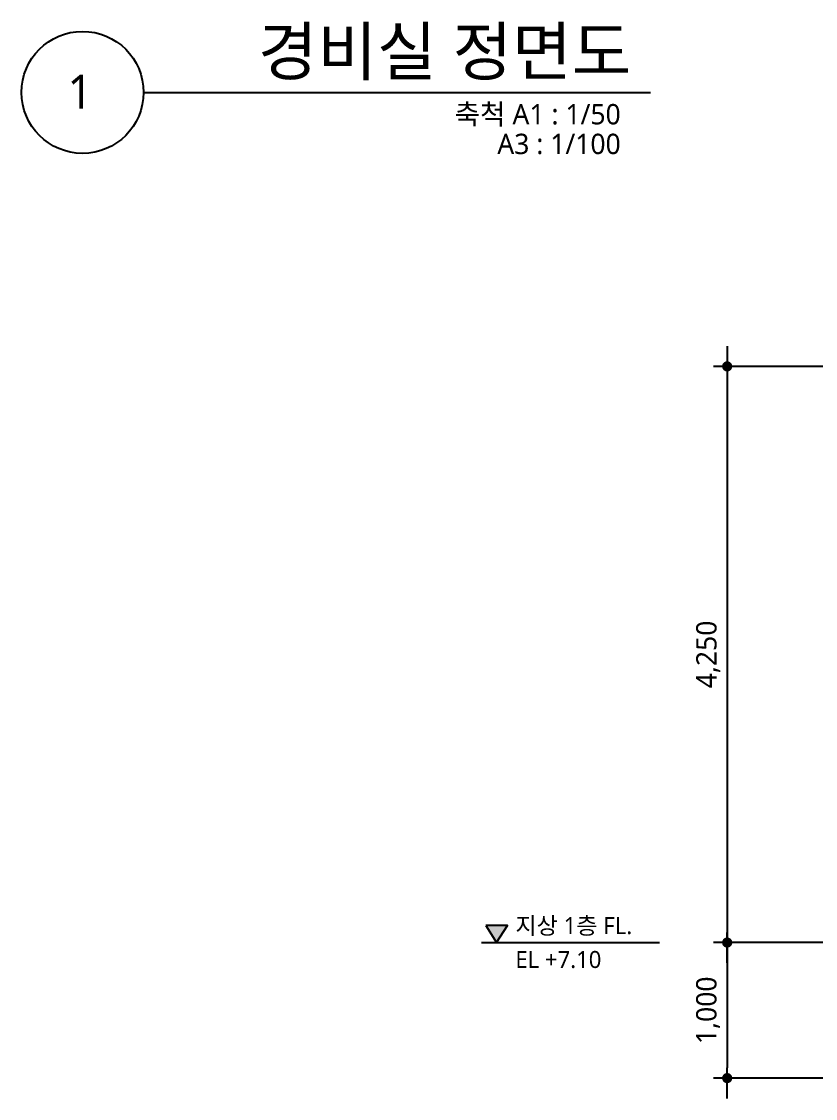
# Model space of a CAD drawing. Header units: millimetres. Extents: x -3672364 to -3590876, y -108975 to -79664.
# Drawn here: x -3621598 to -3615743, y -103375 to -95431 of the extents above; entities that cross this region are included whole.
import ezdxf
from ezdxf.enums import TextEntityAlignment as Align

# ---------------------------------------------------------------- set-up
doc = ezdxf.new("R2010")
doc.units = ezdxf.units.MM
doc.header["$LTSCALE"] = 100
doc.header["$MEASUREMENT"] = 0
doc.layers.get('0').update_dxf_attribs({"linetype": 'CONTINUOUS'})
for name, color, linetype, lineweight in [('A-DIMS', 7, 'CONTINUOUS', 25), ('A-XXXX-SYMB', 7, 'CONTINUOUS', 25), ('A-XXXX-TXT1', 3, 'CONTINUOUS', 25)]:
    doc.layers.add(name, color=color, linetype=linetype, lineweight=lineweight)
doc.layers.add('SYMB', color=7, linetype='CONTINUOUS')
doc.layers.add('TEXT', color=4, linetype='CONTINUOUS')
doc.styles.add('HY울릉도L', font='')
doc.styles.add('돋움체', font='')
doc.styles.add('맑은고딕', font='malgun.ttf')
doc.styles.get('HY울릉도L').set_extended_font_data('HYwulM')
doc.styles.get('돋움체').set_extended_font_data('DotumChe')
doc.dimstyles.new('CDIM', dxfattribs={"dimtxt": 3, "dimasz": 1.5, "dimexe": 2, "dimexo": 1, "dimgap": 1, "dimtad": 1, "dimdec": 0, "dimrnd": 0.5, "dimzin": 0, "dimdsep": 32, "dimlunit": 6, "dimtxsty": 'HY울릉도L', "dimblk1": '_CIDOT', "dimblk2": '_CIDOT', "dimsah": 1, "dimcen": 5.5, "dimclrd": 2, "dimclre": 2, "dimclrt": 7, "dimadec": 0, "dimazin": 0, "dimtfac": 1, "dimtdec": 0, "dimtix": 1, "dimtmove": 2, "dimatfit": 1, "dimldrblk": '_CIDOT', "dimfxl": 1, "dimtolj": 1, "dimtzin": 0, "dimlwd": -1, "dimarcsym": 0})

# ---------------------------------------------------------------- blocks, each defined once
blk = doc.blocks.new('_CIDOT')
at = {"color": 0, "linetype": 'ByBlock'}
blk.add_line((2, 0), (-1, 0), dxfattribs=at)
at = {"color": 0, "linetype": 'ByBlock', "const_width": 0.5}
blk.add_lwpolyline([(-0.25, 0, 1), (0.25, 0, 1)], format="xyb", close=True, dxfattribs=at)
blk = doc.blocks.new('*D86')
at = {"layer": 'A-DIMS', "lineweight": -2, "transparency": 16777216}
for p, q in [((-3615643.7, -102224.8), (-3616493.7, -102224.8)), ((-3615643.7, -103224.8), (-3616493.7, -103224.8))]:
    blk.add_line(p, q, dxfattribs=at)
at = {"layer": 'A-DIMS', "transparency": 16777216}
blk.add_line((-3616393.7, -102299.8), (-3616393.7, -103149.8), dxfattribs=at)
at = {"layer": 'A-DIMS', "transparency": 16777216, "xscale": 75, "yscale": 75, "zscale": 75}
for p, rotation in [((-3616393.7, -102224.8), 90), ((-3616393.7, -103224.8), 270)]:
    blk.add_blockref('_CIDOT', p, dxfattribs=dict(at, rotation=rotation))
at = {"layer": 'A-DIMS', "color": 3, "transparency": 16777216, "insert": (-3616534.1, -102724.8), "char_height": 150, "attachment_point": 5, "rotation": 90, "style": '맑은고딕'}
blk.add_mtext('\\A1;1,000', dxfattribs=at)
blk = doc.blocks.new('입단면LEVEL1')
at = {"layer": 'SYMB', "linetype": 'ByBlock'}
blk.add_line((0, 0), (26.26, 0), dxfattribs=at)
blk.add_lwpolyline([(0.64, 2.5), (2.24, 0), (3.84, 2.5)], close=True, dxfattribs=at)
blk.add_solid([(0.64, 2.5), (3.84, 2.5), (2.24, 0)], dxfattribs=at)
at = {"layer": 'TEXT', "style": '돋움체'}
for tag, p in [('층레벨', (5.03, 1.28)), ('LEVEL', (5.85, -2.99))]:
    blk.add_attdef(tag, p, '', height=2.5, dxfattribs=at)
blk = doc.blocks.new('*D87')
at = {"layer": 'A-DIMS', "lineweight": -2, "transparency": 16777216}
for p, q in [((-3615643.7, -97974.8), (-3616493.7, -97974.8)), ((-3615643.7, -102224.8), (-3616493.7, -102224.8))]:
    blk.add_line(p, q, dxfattribs=at)
at = {"layer": 'A-DIMS', "transparency": 16777216}
blk.add_line((-3616393.7, -98049.8), (-3616393.7, -102149.8), dxfattribs=at)
at = {"layer": 'A-DIMS', "transparency": 16777216, "xscale": 75, "yscale": 75, "zscale": 75}
for p, rotation in [((-3616393.7, -97974.8), 90), ((-3616393.7, -102224.8), 270)]:
    blk.add_blockref('_CIDOT', p, dxfattribs=dict(at, rotation=rotation))
at = {"layer": 'A-DIMS', "color": 3, "transparency": 16777216, "insert": (-3616533.7, -100099.8), "char_height": 150, "attachment_point": 5, "rotation": 90, "style": '맑은고딕'}
blk.add_mtext('\\A1;4,250', dxfattribs=at)

msp = doc.modelspace()

# ---------------------------------------------------------------- linework, layer by layer
at = {"layer": 'A-XXXX-SYMB'}
msp.add_line((-3620698.2, -95953.6), (-3616958.2, -95953.6), dxfattribs=at)
msp.add_circle((-3621148.2, -95953.6), 450, dxfattribs=at)

# ---------------------------------------------------------------- block references
at = {"layer": 'TEXT'}
ref = msp.add_blockref('입단면LEVEL1', (-3618206.6, -102224.8), dxfattribs=dict(at, xscale=50.00000000000028, yscale=50.00000000000028, zscale=50.00000000000028))
ref.add_attrib('층레벨', ' 지상 1층 FL.', (-3617998.3, -102162.3, 0), dxfattribs={"height": 125, "style": '맑은고딕'})
ref.add_attrib('LEVEL', ' EL +7.10', (-3617998.3, -102412.3, 0), dxfattribs={"height": 125, "style": '맑은고딕'})

# ---------------------------------------------------------------- texts
at = {"layer": 'A-XXXX-TXT1', "style": '맑은고딕'}
msp.add_text('경비실 정면도', height=350, dxfattribs=at).set_placement((-3617101.1, -95931), align=Align.BOTTOM_RIGHT)
msp.add_text('1', height=250, dxfattribs=at).set_placement((-3621166.3, -95948.3), align=Align.MIDDLE)
for s, p in [('축척 A1 : 1/50', (-3617178.9, -96039.7)), ('A3 : 1/100', (-3617178.9, -96258.7))]:
    msp.add_text(s, height=150, dxfattribs=at).set_placement(p, align=Align.TOP_RIGHT)

# ---------------------------------------------------------------- dimensions: what is measured, and where the dimension line sits
at = {"layer": 'A-DIMS'}
for base, p1, p2, picture, middle in [((-3616393.7, -102224.8), (-3615593.7, -97974.8), (-3615593.7, -102224.8), '*D87', (-3616533.7, -100099.8)), ((-3616393.7, -103224.8), (-3615593.7, -102224.8), (-3615593.7, -103224.8), '*D86', (-3616534.1, -102724.8))]:
    dim = msp.add_linear_dim(base=base, p1=p1, p2=p2, angle=270, dimstyle='CDIM', override={"dimscale": 50, "dimtxsty": '맑은고딕', "dimclrd": 256, "dimclre": 256, "dimclrt": 3}, dxfattribs=at)
    dim.commit()
    dim.dimension.update_dxf_attribs({"geometry": picture, "text_midpoint": middle})

doc.saveas('drawing.dxf')
